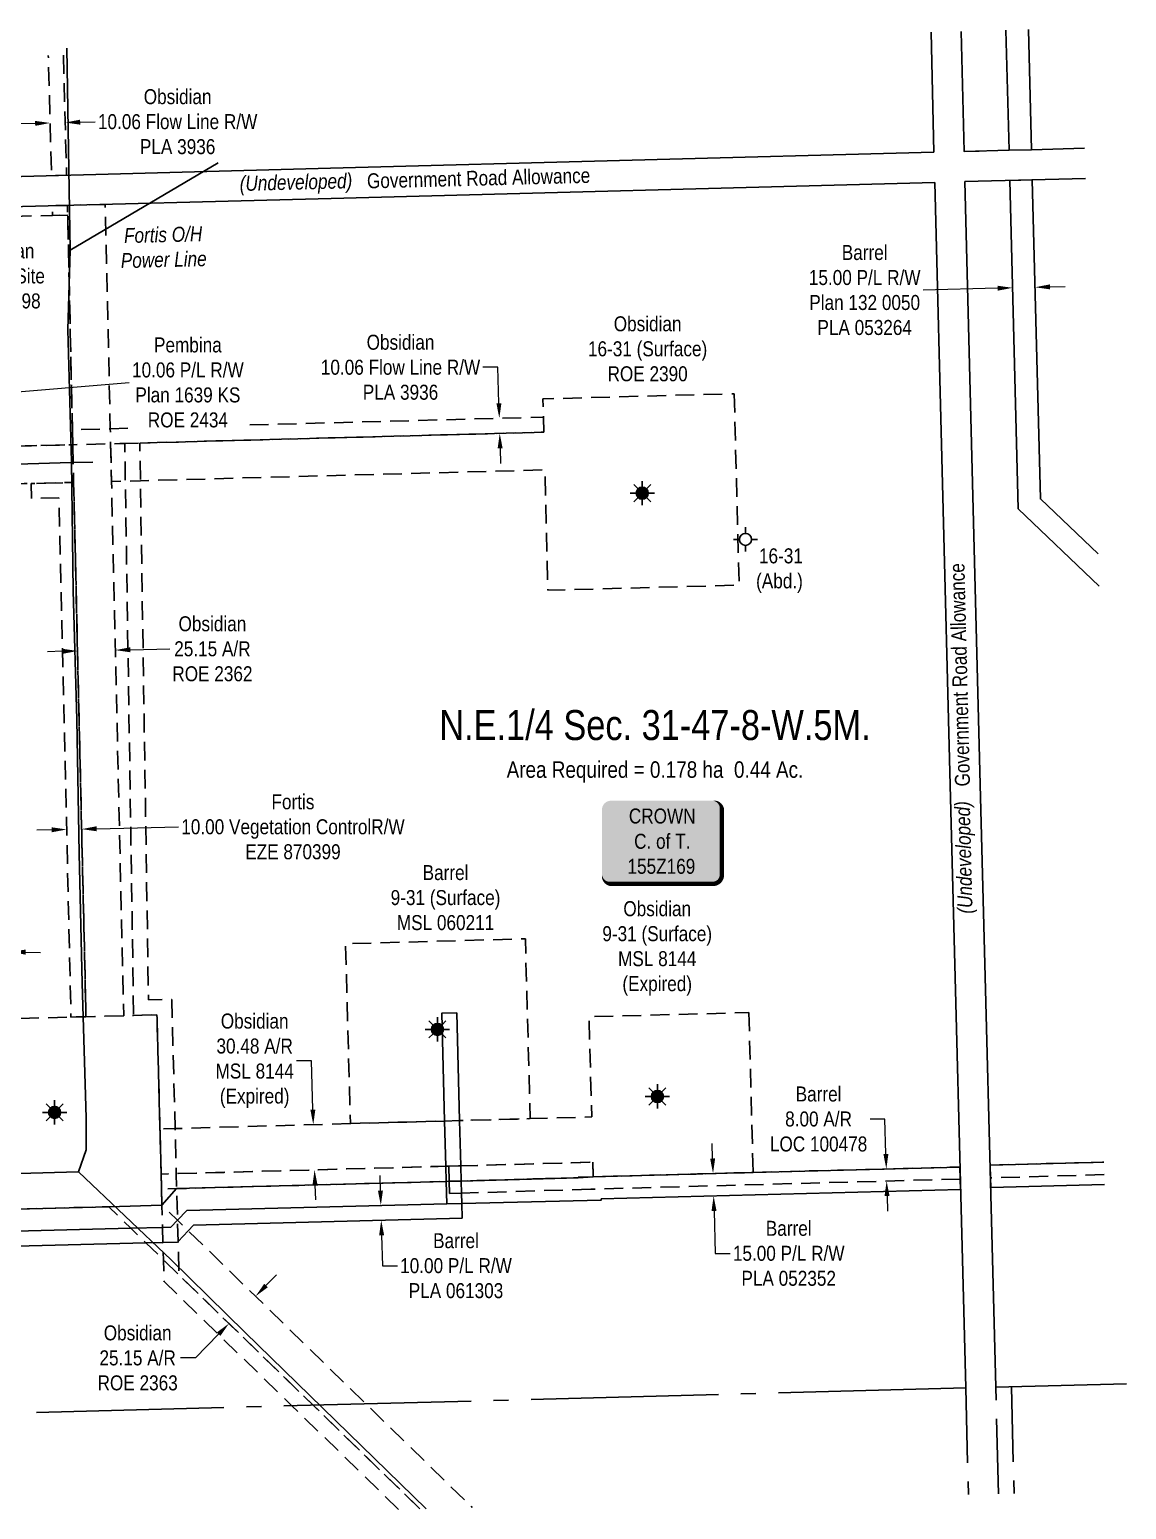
# Model space of a CAD drawing. Extents: x 622057 to 626005, y 5884179 to 5887549.
# Drawn here: x 623405 to 624137, y 5884670 to 5885658 of the extents above; entities that cross this region are included whole.
import ezdxf
from ezdxf.enums import TextEntityAlignment as Align

# ---------------------------------------------------------------- set-up
doc = ezdxf.new("R2010")
doc.units = 0
doc.header["$LTSCALE"] = 5
doc.header["$PDMODE"] = 3
doc.header["$PDSIZE"] = 0.5
for name, pattern in [('foc-ACCESSROAD', [3.75, 2.5, -1.25]), ('foc-FLOWLINE', [3.75, 2.5, -1.25]), ('foc-QUARTERLINE', [33, 25, -3, 2, -3]), ('foc-UNSURVEYED', [12.5, 10, -2.5])]:
    doc.linetypes.add(name, pattern=pattern)
doc.layers.get('Defpoints').update_dxf_attribs({"color": 9})
for name, color, linetype in [('AS-OWNER', 7, 'Continuous'), ('AS-POWER', 104, 'foc-POWER'), ('C-AR', 13, 'foc-ACCESSROAD'), ('C-FLOWLINE', 13, 'foc-FLOWLINE'), ('C-SYMBOL', 7, 'Continuous'), ('C-WS', 13, 'foc-ACCESSROAD'), ('C-WS-S', 8, 'Continuous'), ('F-AR', 190, 'foc-ACCESSROAD'), ('F-EZE', 190, 'foc-FLOWLINE'), ('F-RW', 190, 'Continuous'), ('F-WS', 190, 'foc-ACCESSROAD'), ('F-WS-S', 8, 'Continuous'), ('GRL', 7, 'Continuous'), ('L-AREAREQUIRED', 7, 'Continuous'), ('L-ROAD-T', 7, 'Continuous'), ('L-SEC', 7, 'Continuous'), ('L-SECQ', 8, 'foc-QUARTERLINE'), ('L-USEC', 7, 'foc-UNSURVEYED')]:
    doc.layers.add(name, color=color, linetype=linetype)
for name, color, linetype, lineweight in [('C-AR-T', 13, 'Continuous', 9), ('C-FLOWLINE-T', 13, 'Continuous', 9), ('C-RW-T', 13, 'Continuous', 9), ('C-WS-T', 13, 'Continuous', 9), ('F-AR-T', 190, 'Continuous', 9), ('F-EZE-T', 190, 'Continuous', 9), ('F-RW-T', 190, 'Continuous', 9), ('F-WS-T', 190, 'Continuous', 9), ('T-TEXT', 48, 'Continuous', 18)]:
    doc.layers.add(name, color=color, linetype=linetype, lineweight=lineweight)
doc.styles.add('100L', font='ARIALN.TTF', dxfattribs={"height": 11})
doc.styles.add('175L', font='ARIALN.TTF', dxfattribs={"height": 20})
doc.styles.add('80', font='ARIALN.TTF', dxfattribs={"height": 10})
doc.styles.add('80CG', font='ARIALN.TTF', dxfattribs={"height": 10})
doc.styles.add('80L', font='ARIALN.TTF', dxfattribs={"height": 10})
doc.styles.add('80LS', font='ARIALNI.TTF', dxfattribs={"height": 10})
doc.styles.add('foc-LtypeFont', font='ARIALN.TTF', dxfattribs={"height": 7.35})
doc.linetypes.add('foc-POWER', pattern='A,6,-1,["P",foc-LtypeFont,S=0.2,R=0,X=-0.625,Y=-0.75],-1.24,4', length=12.24)
doc.dimstyles.new('Compass 5 000', dxfattribs={"dimscale": 5, "dimtxt": 9, "dimasz": 2, "dimexe": 0.2, "dimexo": 0.0625, "dimgap": 0.5, "dimtad": 0, "dimtih": 1, "dimtoh": 1, "dimzin": 0, "dimdsep": 46, "dimtxsty": '80CG', "dimcen": 0.1, "dimse1": 1, "dimse2": 1, "dimclrd": 256, "dimclrt": 256, "dimaunit": 1, "dimadec": 4, "dimazin": 0, "dimtfac": 0.06, "dimtofl": 0, "dimtmove": 0, "dimatfit": 1, "dimfxl": 0.2, "dimtolj": 1, "dimtzin": 0, "dimlwd": -1, "dimarcsym": 0})

# ---------------------------------------------------------------- blocks, each defined once
blk = doc.blocks.new('*D464')
at = {"layer": 'C-AR-T', "transparency": 16777216}
for p, q in [((623593.08, 5884969.69), (623583.08, 5884969.69)), ((623594.01, 5884937.09), (623593.08, 5884969.69)), ((623595.43, 5884886.95), (623595.72, 5884876.96))]:
    blk.add_line(p, q, dxfattribs=at)
for points in [[(623595.67, 5884937.14), (623592.34, 5884937.05), (623594.29, 5884927.1)], [(623597.1, 5884887), (623593.77, 5884886.91), (623595.15, 5884896.95)]]:
    blk.add_solid(points, dxfattribs=at)
at = {"layer": 'Defpoints', "color": 0, "transparency": 16777216}
for p in [(623584.57, 5884926.82), (623594.29, 5884927.1), (623585.43, 5884896.67)]:
    blk.add_point(p, dxfattribs=at)
at = {"layer": 'C-AR-T', "transparency": 16777216, "insert": (623555.18, 5884969.69), "char_height": 10, "attachment_point": 5, "style": '80CG'}
blk.add_mtext('\\A1;Obsidian\\P30.48 A/R\\PMSL 8144\\P(Expired)', dxfattribs=at)
blk = doc.blocks.new('*D465')
at = {"layer": 'C-AR-T', "transparency": 16777216}
for p, q in [((623562.74, 5884819.78), (623569.72, 5884826.94)), ((623531.1, 5884787.32), (623515.65, 5884771.47)), ((623515.65, 5884771.47), (623505.65, 5884771.47))]:
    blk.add_line(p, q, dxfattribs=at)
for points in [[(623561.55, 5884820.94), (623563.94, 5884818.61), (623555.76, 5884812.61)], [(623529.91, 5884788.48), (623532.3, 5884786.15), (623538.08, 5884794.48)]]:
    blk.add_solid(points, dxfattribs=at)
at = {"layer": 'Defpoints', "color": 0, "transparency": 16777216}
for p in [(623555.76, 5884812.61), (623566.22, 5884802.42), (623548.54, 5884784.28)]:
    blk.add_point(p, dxfattribs=at)
at = {"layer": 'C-AR-T', "transparency": 16777216, "insert": (623477.12, 5884771.47), "char_height": 10, "attachment_point": 5, "style": '80CG'}
blk.add_mtext('\\A1;Obsidian\\P25.15 A/R\\PROE 2363', dxfattribs=at)
blk = doc.blocks.new('*D475')
at = {"layer": 'C-FLOWLINE-T', "transparency": 16777216}
for p, q in [((623717.48, 5885432.24), (623707.48, 5885432.24)), ((623718.13, 5885408.25), (623717.48, 5885432.24)), ((623718.93, 5885378.2), (623719.2, 5885368.2))]:
    blk.add_line(p, q, dxfattribs=at)
for points in [[(623719.79, 5885408.3), (623716.46, 5885408.21), (623718.4, 5885398.26)], [(623720.6, 5885378.24), (623717.27, 5885378.15), (623718.67, 5885388.19)]]:
    blk.add_solid(points, dxfattribs=at)
at = {"layer": 'Defpoints', "color": 0, "transparency": 16777216}
for p in [(623661.23, 5885396.72), (623718.4, 5885398.26), (623661.5, 5885386.66)]:
    blk.add_point(p, dxfattribs=at)
at = {"layer": 'C-FLOWLINE-T', "transparency": 16777216, "insert": (623652.48, 5885432.24), "char_height": 10, "attachment_point": 5, "style": '80CG'}
blk.add_mtext('\\A1;Obsidian\\P10.06 Flow Line R/W\\PPLA 3936', dxfattribs=at)
blk = doc.blocks.new('*D476')
at = {"layer": 'C-FLOWLINE-T', "transparency": 16777216}
for p, q in [((623427.01, 5885242.81), (623417.01, 5885242.58)), ((623472.25, 5885243.84), (623498.49, 5885244.44))]:
    blk.add_line(p, q, dxfattribs=at)
for points in [[(623426.97, 5885244.48), (623427.05, 5885241.15), (623437.01, 5885243.04)], [(623472.21, 5885245.51), (623472.29, 5885242.18), (623462.25, 5885243.62)]]:
    blk.add_solid(points, dxfattribs=at)
at = {"layer": 'Defpoints', "color": 0, "transparency": 16777216}
for p in [(623436.51, 5885265.02), (623461.75, 5885265.59), (623462.25, 5885243.62)]:
    blk.add_point(p, dxfattribs=at)
at = {"layer": 'C-FLOWLINE-T', "transparency": 16777216, "insert": (623527, 5885244.44), "char_height": 10, "attachment_point": 5, "style": '80CG'}
blk.add_mtext('\\A1;Obsidian\\P25.15 A/R\\PROE 2362', dxfattribs=at)
blk = doc.blocks.new('*D477')
at = {"layer": 'C-FLOWLINE-T', "transparency": 16777216}
for p, q in [((623408.74, 5885594.96), (623398.74, 5885594.69)), ((623438.79, 5885595.77), (623448.79, 5885596.04))]:
    blk.add_line(p, q, dxfattribs=at)
for points in [[(623408.69, 5885596.62), (623408.78, 5885593.29), (623418.73, 5885595.23)], [(623438.75, 5885597.43), (623438.84, 5885594.1), (623428.8, 5885595.5)]]:
    blk.add_solid(points, dxfattribs=at)
at = {"layer": 'Defpoints', "color": 0, "transparency": 16777216}
for p in [(623418.79, 5885593.22), (623428.8, 5885595.5), (623428.85, 5885593.49)]:
    blk.add_point(p, dxfattribs=at)
at = {"layer": 'C-FLOWLINE-T', "transparency": 16777216, "insert": (623503.79, 5885596.04), "char_height": 10, "attachment_point": 5, "style": '80CG'}
blk.add_mtext('\\A1;Obsidian\\P10.06 Flow Line R/W\\PPLA 3936', dxfattribs=at)
blk = doc.blocks.new('*D478')
at = {"layer": 'C-RW-T', "transparency": 16777216}
for p, q in [((623367.36, 5885043.18), (623357.37, 5885043.47)), ((623402.36, 5885042.17), (623412.35, 5885041.88))]:
    blk.add_line(p, q, dxfattribs=at)
for points in [[(623367.41, 5885044.84), (623367.32, 5885041.51), (623377.36, 5885042.89)], [(623402.41, 5885043.84), (623402.31, 5885040.5), (623392.36, 5885042.46)]]:
    blk.add_solid(points, dxfattribs=at)
at = {"layer": 'Defpoints', "color": 0, "transparency": 16777216}
for p in [(623380.23, 5885142.67), (623395.24, 5885142.23), (623377.36, 5885042.89)]:
    blk.add_point(p, dxfattribs=at)
at = {"layer": 'C-RW-T', "transparency": 16777216, "insert": (623318.28, 5885043.47), "char_height": 10, "attachment_point": 5, "style": '80CG'}
blk.add_mtext('\\A1;Obsidian\\P15.00 P/L R/W\\PPLA 810504', dxfattribs=at)
blk = doc.blocks.new('*D479')
at = {"layer": 'Defpoints', "color": 0, "transparency": 16777216}
for p in [(623968.11, 5884897.32), (623976.55, 5884897.54), (623968.32, 5884889.25)]:
    blk.add_point(p, dxfattribs=at)
at = {"layer": 'F-AR-T', "transparency": 16777216}
for p, q in [((623975.67, 5884930.81), (623965.67, 5884930.81)), ((623976.28, 5884907.54), (623975.67, 5884930.81)), ((623977.02, 5884879.47), (623977.28, 5884869.48))]:
    blk.add_line(p, q, dxfattribs=at)
for points in [[(623977.95, 5884907.58), (623974.62, 5884907.5), (623976.55, 5884897.54)], [(623978.69, 5884879.52), (623975.35, 5884879.43), (623976.76, 5884889.47)]]:
    blk.add_solid(points, dxfattribs=at)
at = {"layer": 'F-AR-T', "transparency": 16777216, "insert": (623931.36, 5884930.81), "char_height": 10, "attachment_point": 5, "style": '80CG'}
blk.add_mtext('\\A1;Barrel\\P8.00 A/R\\PLOC 100478', dxfattribs=at)
blk = doc.blocks.new('*D480')
at = {"layer": 'Defpoints', "color": 0, "transparency": 16777216}
for p in [(623652.67, 5884873.49), (623639.61, 5884863.31), (623652.93, 5884863.66)]:
    blk.add_point(p, dxfattribs=at)
at = {"layer": 'F-AR-T', "transparency": 16777216}
for p, q in [((623639.09, 5884883.14), (623638.82, 5884893.13)), ((623639.87, 5884853.32), (623640.4, 5884832.97)), ((623640.4, 5884832.97), (623650.4, 5884832.97))]:
    blk.add_line(p, q, dxfattribs=at)
for points in [[(623640.75, 5884883.18), (623637.42, 5884883.09), (623639.35, 5884873.14)], [(623641.54, 5884853.36), (623638.2, 5884853.27), (623639.61, 5884863.31)]]:
    blk.add_solid(points, dxfattribs=at)
at = {"layer": 'F-AR-T', "transparency": 16777216, "insert": (623689.49, 5884832.97), "char_height": 10, "attachment_point": 5, "style": '80CG'}
blk.add_mtext('\\A1;Barrel\\P10.00 P/L R/W\\PPLA 061303', dxfattribs=at)
blk = doc.blocks.new('*D482')
at = {"layer": 'Defpoints', "color": 0, "transparency": 16777216}
for p in [(623439.77, 5885124.22), (623429.98, 5885114.57), (623439.98, 5885114.8)]:
    blk.add_point(p, dxfattribs=at)
at = {"layer": 'F-EZE-T', "transparency": 16777216}
for p, q in [((623419.77, 5885123.76), (623409.77, 5885123.53)), ((623449.76, 5885124.46), (623504.38, 5885125.72))]:
    blk.add_line(p, q, dxfattribs=at)
for points in [[(623419.73, 5885125.43), (623419.8, 5885122.1), (623429.76, 5885123.99)], [(623449.73, 5885126.12), (623449.8, 5885122.79), (623439.77, 5885124.22)]]:
    blk.add_solid(points, dxfattribs=at)
at = {"layer": 'F-EZE-T', "transparency": 16777216, "insert": (623580.72, 5885125.72), "char_height": 10, "attachment_point": 5, "style": '80CG'}
blk.add_mtext('\\A1;Fortis\\P10.00 Vegetation ControlR/W\\PEZE 870399', dxfattribs=at)
blk = doc.blocks.new('*D484')
at = {"layer": 'Defpoints', "color": 0, "transparency": 16777216}
for p in [(624060.77, 5885485.27), (624061.15, 5885470.2), (624076.16, 5885470.59)]:
    blk.add_point(p, dxfattribs=at)
at = {"layer": 'F-RW-T', "transparency": 16777216}
for p, q in [((624050.77, 5885485.01), (624001.2, 5885483.75)), ((624085.77, 5885485.91), (624095.76, 5885486.16))]:
    blk.add_line(p, q, dxfattribs=at)
for points in [[(624050.73, 5885486.68), (624050.81, 5885483.35), (624060.77, 5885485.27)], [(624085.73, 5885487.57), (624085.81, 5885484.24), (624075.77, 5885485.65)]]:
    blk.add_solid(points, dxfattribs=at)
at = {"layer": 'F-RW-T', "transparency": 16777216, "insert": (623962.12, 5885483.75), "char_height": 10, "attachment_point": 5, "style": '80CG'}
blk.add_mtext('\\A1;Barrel\\P15.00 P/L R/W\\PPlan 132 0050\\PPLA 053264', dxfattribs=at)
blk = doc.blocks.new('*D486')
at = {"layer": 'Defpoints', "color": 0, "transparency": 16777216}
for p in [(623935.22, 5884896.46), (623935.62, 5884881.46), (623861.35, 5884879.51)]:
    blk.add_point(p, dxfattribs=at)
at = {"layer": 'F-RW-T', "transparency": 16777216}
for p, q in [((623860.69, 5884904.51), (623860.43, 5884914.5)), ((623861.61, 5884869.51), (623862.35, 5884841.21)), ((623862.35, 5884841.21), (623872.35, 5884841.21))]:
    blk.add_line(p, q, dxfattribs=at)
for points in [[(623862.36, 5884904.55), (623859.03, 5884904.46), (623860.96, 5884894.51)], [(623863.28, 5884869.55), (623859.95, 5884869.47), (623861.35, 5884879.51)]]:
    blk.add_solid(points, dxfattribs=at)
at = {"layer": 'F-RW-T', "transparency": 16777216, "insert": (623911.44, 5884841.21), "char_height": 10, "attachment_point": 5, "style": '80CG'}
blk.add_mtext('\\A1;Barrel\\P15.00 P/L R/W\\PPLA 052352', dxfattribs=at)
blk = doc.blocks.new('*U432')
h = blk.add_hatch(color=255)
edge = h.paths.add_edge_path()
edge.add_line((-34, -28.5), (34, -28.5))
edge.add_arc((34, -22.5), 6, 270, 360)
edge.add_line((40, -22.5), (40, 21))
edge.add_arc((34, 21), 6, 0, 90)
edge.add_line((34, 27), (-34, 27))
edge.add_arc((-34, 21), 6, 90, 180)
edge.add_line((-40, 21), (-40, -22.5))
edge.add_arc((-34, -22.5), 6, 180, 270)
at = {"color": 14, "flags": 128}
blk.add_lwpolyline([(-34, -28.5, 3, 3, 0), (34, -28.5, 3, 3, 0.414214), (40, -22.5, 3, 3, 0), (40, 21, 3, 0, 0.414214), (34, 27, 0, 0, 0), (-34, 27, 0, 0, 0.414214), (-40, 21, 0, 0, 0), (-40, -22.5, 0, 3, 0.414214)], format="xyseb", close=True, dxfattribs=at)
at = {"color": 14, "style": '80'}
blk.add_attdef('ENTER_TEXT_001', (-26.85, -4.92), '', height=10, dxfattribs=at)
blk = doc.blocks.new('*D493')
at = {"layer": 'Defpoints', "color": 0, "transparency": 16777216}
for p in [(623338.02, 5885411.15), (623328.8, 5885400.66), (623338.81, 5885401.48)]:
    blk.add_point(p, dxfattribs=at)
at = {"layer": 'F-RW-T', "transparency": 16777216}
for p, q in [((623347.99, 5885411.96), (623471.55, 5885422.11)), ((623318.04, 5885409.5), (623308.08, 5885408.69))]:
    blk.add_line(p, q, dxfattribs=at)
for points in [[(623317.91, 5885411.17), (623318.18, 5885407.84), (623328.01, 5885410.32)], [(623347.85, 5885413.63), (623348.12, 5885410.3), (623338.02, 5885411.15)]]:
    blk.add_solid(points, dxfattribs=at)
at = {"layer": 'F-RW-T', "transparency": 16777216, "insert": (623510.64, 5885422.11), "char_height": 10, "attachment_point": 5, "style": '80CG', "bg_fill": 3, "box_fill_scale": 1.1, "bg_fill_color": 256, "bg_fill_true_color": 13158600, "bg_fill_transparency": 0}
blk.add_mtext('\\A1;Pembina\\P10.06 P/L R/W\\PPlan 1639 KS\\PROE 2434', dxfattribs=at)
blk = doc.blocks.new('GAS')
h = blk.add_hatch(color=255)
h.dxf.hatch_style = 1
edge = h.paths.add_edge_path()
edge.add_arc((0, 0), 0.9, 0, 360)
for p, q in [((-0.81, 0), (-1.62, 0)), ((-0.57, 0.57), (-1.14, 1.14)), ((0, 0.81), (0, 1.62)), ((0.57, 0.57), (1.14, 1.14)), ((1.62, 0), (0.81, 0)), ((-0.57, -0.57), (-1.14, -1.14)), ((0, -0.81), (0, -1.62)), ((1.14, -1.14), (0.57, -0.57))]:
    blk.add_line(p, q)
blk.add_circle((0, 0), 0.8)
blk = doc.blocks.new('GABD')
for p, q in [((-0.81, 0), (-1.62, 0)), ((0, 0.81), (0, 1.62)), ((1.62, 0), (0.81, 0)), ((0, -0.81), (0, -1.62))]:
    blk.add_line(p, q)
blk.add_circle((0, 0), 0.8)

msp = doc.modelspace()

# ---------------------------------------------------------------- linework, layer by layer
at = {"layer": 'AS-POWER', "flags": 128}
for points in [[(623432.026, 5885510.484), (623429.825, 5885645.057)], [(623437.719, 5884895.517), (623442.718, 5884910.3), (623442.718, 5884931.748), (623440.087, 5885021.528), (623438.149, 5885107.9), (623436.451, 5885197.334), (623434.059, 5885283.248), (623433.03, 5885369.302), (623430.566, 5885457.294), (623432.026, 5885510.484), (623530.941, 5885568.536)], [(622596.161, 5885306.345), (622618.36, 5885345.734), (622757.87, 5885349.724), (622858.986, 5885352.967), (622964.815, 5885355.46), (623055.166, 5885358.952), (623157.574, 5885362.956), (623243.62, 5885364.688), (623332.297, 5885365.713), (623432.6, 5885368.706), (623447.311, 5885368.955)], [(623318.064, 5884892.205), (623437.719, 5884895.517)], [(623437.719, 5884895.517), (623499.388, 5884836.952), (623548.93, 5884788.515), (623669.637, 5884670.937)]]:
    msp.add_lwpolyline(points, dxfattribs=at)
at = {"layer": 'C-AR', "flags": 128}
msp.add_lwpolyline([(623467.818, 5884999.778), (623442.662, 5884999.108), (623434.415, 5885355.458), (623433.833, 5885380.613), (623433.612, 5885390.6), (623430.455, 5885533.828), (623430.313, 5885540.293), (623455.469, 5885540.957), (623458.884, 5885391.279), (623459.114, 5885381.215), (623459.688, 5885356.072), (623467.818, 5884999.778)], close=True, dxfattribs=at)
at = {"layer": 'C-FLOWLINE', "flags": 128}
for points in [[(623427.583, 5885640.471), (623429.744, 5885560.396), (623419.681, 5885560.13), (623417.52, 5885640.205)], [(623651.234, 5884670.459), (623580.034, 5884739.594), (623494.717, 5884822.44), (623494.332, 5884836.909), (623494.023, 5884848.503), (623493.758, 5884858.5), (623493.364, 5884873.309), (623493.076, 5884884.15), (623492.826, 5884893.539), (623492.81, 5884894.152), (623492.024, 5884923.712), (623492.007, 5884924.323), (623489.986, 5885000.367), (623474.451, 5884999.954), (623468.905, 5885356.319), (623468.514, 5885381.468), (623459.114, 5885381.215), (623457.618, 5885381.175), (623433.833, 5885380.613), (623433.612, 5885390.6), (623458.884, 5885391.279), (623747.846, 5885399.048), (623748.121, 5885388.986), (623478.578, 5885381.738), (623478.969, 5885356.59), (623484.358, 5885010.287), (623499.872, 5885010.606), (623502.12, 5884924.475), (623502.905, 5884894.399), (623503.117, 5884884.436), (623503.712, 5884863.292), (623504.086, 5884849.148), (623504.668, 5884826.876), (623594.192, 5884739.966), (623665.416, 5884670.827)]]:
    msp.add_lwpolyline(points, dxfattribs=at)
msp.add_lwpolyline([(623430.455, 5885533.828), (623420.398, 5885533.586), (623420.224, 5885540.027), (623430.313, 5885540.293), (623430.455, 5885533.828)], close=True, dxfattribs=at)
at = {"layer": 'C-WS', "flags": 128}
for points in [[(623433.612, 5885390.6), (623433.833, 5885380.613), (623402.083, 5885379.847), (623387.058, 5885379.486), (623281.616, 5885376.946), (623281.385, 5885387.014), (623280.822, 5885411.573), (623280.592, 5885421.626), (623280.373, 5885431.157), (623280.143, 5885441.21), (623278.99, 5885491.52), (623278.105, 5885530.158), (623420.398, 5885533.586), (623430.455, 5885533.828), (623433.612, 5885390.6)], [(623875.074, 5885414.625), (623878.359, 5885286.956), (623750.693, 5885283.523), (623748.795, 5885363.846), (623478.969, 5885356.59), (623468.905, 5885356.319), (623459.688, 5885356.072), (623459.114, 5885381.215), (623468.514, 5885381.468), (623478.578, 5885381.738), (623748.121, 5885388.986), (623747.846, 5885399.048), (623747.409, 5885411.192), (623875.074, 5885414.625)], [(623433.833, 5885380.613), (623434.415, 5885355.458), (623406.064, 5885354.775), (623401.358, 5885354.662), (623386.332, 5885354.3), (623299.415, 5885352.207), (623288.08, 5885351.934), (623269.367, 5885351.483), (623208.286, 5885350.012), (623069.992, 5885346.681), (623070.311, 5885336.68), (623071.781, 5885290.508), (622998.503, 5885288.563), (622983.392, 5885288.162), (622924.922, 5885286.609), (622923.696, 5885332.787), (622923.43, 5885342.789), (622922.629, 5885372.958), (622922.348, 5885383.518), (622922.082, 5885393.521), (622922.898, 5885393.542), (622957.322, 5885394.457), (623068.942, 5885397.42), (623069.353, 5885381.903), (623069.62, 5885371.841), (623207.643, 5885375.164), (623281.616, 5885376.946), (623387.058, 5885379.486), (623402.083, 5885379.847), (623433.833, 5885380.613)], [(623884.899, 5885001.855), (623887.696, 5884895.212), (623886.662, 5884895.183), (623781.056, 5884892.291), (623780.836, 5884902.042), (623692.645, 5884899.625), (623684.651, 5884899.406), (623682.643, 5884899.351), (623502.905, 5884894.399), (623492.81, 5884894.152), (623492.024, 5884923.712), (623492.007, 5884924.323), (623502.12, 5884924.475), (623619.08, 5884927.803), (623681.858, 5884929.523), (623691.867, 5884929.796), (623739.033, 5884931.089), (623780.009, 5884932.211), (623778.256, 5884999.059), (623884.899, 5885001.855)]]:
    msp.add_lwpolyline(points, close=True, dxfattribs=at)
msp.add_lwpolyline([(623665.416, 5884670.827), (623594.192, 5884739.966), (623504.668, 5884826.876), (623494.332, 5884836.909), (623482.678, 5884848.222), (623472.63, 5884857.977), (623457.809, 5884872.364), (623387.405, 5884870.489), (623372.38, 5884870.092), (623366.307, 5884869.93), (623366.119, 5884876.978), (623365.853, 5884886.981), (623365.185, 5884912.136), (623362.928, 5884996.986), (623376.047, 5884997.335), (623391.073, 5884997.748), (623432.66, 5884998.843), (623442.662, 5884999.108), (623467.818, 5884999.778), (623474.451, 5884999.954), (623489.986, 5885000.367), (623492.007, 5884924.323), (623492.024, 5884923.712), (623492.81, 5884894.152), (623492.826, 5884893.539), (623493.076, 5884884.15), (623493.364, 5884873.309), (623503.712, 5884863.292), (623510.919, 5884856.328), (623629.342, 5884740.892), (623700.361, 5884671.735)], dxfattribs=at)
at = {"layer": 'F-AR'}
msp.add_lwpolyline([(624121.9, 5884893.737), (624045.999, 5884891.612), (624045.78, 5884900.108), (624121.616, 5884902.081)], dxfattribs=at)
msp.add_lwpolyline([(623692.645, 5884899.625), (623692.906, 5884889.488), (623770.996, 5884891.697), (623770.985, 5884892.151), (623781.056, 5884892.291), (623886.662, 5884895.183), (623887.696, 5884895.212), (624025.702, 5884898.832), (624025.907, 5884890.835), (623779.49, 5884884.047), (623693.115, 5884881.407), (623685.114, 5884881.179), (623684.907, 5884889.316), (623684.651, 5884899.406), (623692.645, 5884899.625)], close=True, dxfattribs=at)
at = {"layer": 'F-EZE', "flags": 128}
for points in [[(623434.415, 5885355.458), (623442.662, 5884999.108), (623432.66, 5884998.843), (623424.643, 5885345.214), (623406.322, 5885344.774), (623406.064, 5885354.775), (623434.415, 5885355.458)], [(623780.836, 5884902.042), (623781.056, 5884892.291), (623770.996, 5884891.697), (623692.906, 5884889.488), (623684.907, 5884889.316), (623682.906, 5884889.218), (623503.117, 5884884.436), (623493.076, 5884884.15), (623492.826, 5884893.539), (623492.81, 5884894.152), (623502.905, 5884894.399), (623682.643, 5884899.351), (623684.651, 5884899.406), (623692.645, 5884899.625), (623780.836, 5884902.042)]]:
    msp.add_lwpolyline(points, close=True, dxfattribs=at)
at = {"layer": 'F-RW', "flags": 128}
for points in [[(624071.383, 5885657.514), (624073.429, 5885577.402), (624058.425, 5885577.007), (624056.38, 5885657.117)], [(624118.602, 5885286.345), (624064.53, 5885337.848), (624058.938, 5885556.903), (624073.942, 5885557.299), (624079.376, 5885344.436), (624117.873, 5885307.768)], [(623387.176, 5884855.859), (623472.63, 5884857.977), (623493.758, 5884858.5), (623493.758, 5884858.5), (623499.236, 5884858.636), (623503.712, 5884863.292), (623510.044, 5884869.914), (623683.295, 5884874.258), (623682.906, 5884889.218), (623682.643, 5884899.351), (623681.858, 5884929.523), (623679.99, 5885001.367), (623690.014, 5885001.627), (623691.867, 5884929.796), (623692.645, 5884899.625), (623692.906, 5884889.488), (623693.115, 5884881.407), (623693.293, 5884874.499), (623693.545, 5884864.728), (623514.438, 5884860.026), (623510.919, 5884856.328), (623504.086, 5884849.148), (623503.701, 5884848.743), (623494.023, 5884848.503), (623482.678, 5884848.222), (623387.416, 5884845.861)], [(624122.126, 5884887.097), (624046.166, 5884885.105), (624045.999, 5884891.612), (624045.78, 5884900.108), (624121.616, 5884902.081)], [(623387.405, 5884870.489), (623457.809, 5884872.364), (623493.364, 5884873.309), (623503.117, 5884884.436), (623682.906, 5884889.218), (623684.907, 5884889.316), (623692.906, 5884889.488), (623770.996, 5884891.697), (623781.056, 5884892.291), (623886.662, 5884895.183), (623887.696, 5884895.212), (624025.702, 5884898.832), (624025.907, 5884890.835), (624026.088, 5884883.829), (623786.356, 5884877.54), (623786.374, 5884876.831), (623693.293, 5884874.499), (623683.295, 5884874.258), (623510.044, 5884869.914), (623503.712, 5884863.292), (623499.236, 5884858.636), (623493.758, 5884858.5), (623472.63, 5884857.977), (623387.176, 5884855.859)]]:
    msp.add_lwpolyline(points, dxfattribs=at)
at = {"layer": 'F-WS', "flags": 128}
msp.add_lwpolyline([(623681.858, 5884929.523), (623619.08, 5884927.803), (623615.793, 5885047.758), (623735.749, 5885051.045), (623739.033, 5884931.089), (623691.867, 5884929.796), (623681.858, 5884929.523)], close=True, dxfattribs=at)
at = {"layer": 'GRL'}
msp.add_lwpolyline([(624108.663, 5885578.333), (624073.429, 5885577.402), (624058.425, 5885577.007), (624028.436, 5885576.217), (624026.548, 5885656.327)], dxfattribs=at)
at = {"layer": 'L-SEC'}
for p, q in [((624006.445, 5885655.795), (624008.333, 5885575.686)), ((624008.333, 5885575.686), (623605.707, 5885565.055)), ((624038.444, 5885576.483), (624028.436, 5885576.219)), ((623605.707, 5885565.055), (623203.083, 5885554.424)), ((623606.191, 5885544.951), (624008.807, 5885555.582)), ((624008.807, 5885555.582), (624019.151, 5885153.513)), ((624028.905, 5885556.119), (624109.347, 5885558.236)), ((624039.248, 5885154.052), (624028.905, 5885556.119)), ((623203.575, 5885534.32), (623606.191, 5885544.951)), ((624019.151, 5885153.513), (624029.493, 5884751.444)), ((624049.591, 5884751.981), (624039.248, 5885154.052))]:
    msp.add_line(p, q, dxfattribs=at)
at = {"layer": 'L-SECQ'}
for p, q in [((624136.712, 5884754.275), (624049.591, 5884751.981)), ((624029.493, 5884751.444), (623258.623, 5884731.148))]:
    msp.add_line(p, q, dxfattribs=at)
at = {"layer": 'L-USEC'}
for p, q in [((624029.493, 5884751.444), (624031.322, 5884680.332)), ((624051.421, 5884680.857), (624049.591, 5884751.981)), ((624059.952, 5884752.228), (624061.782, 5884681.116))]:
    msp.add_line(p, q, dxfattribs=at)

# ---------------------------------------------------------------- block references
at = {"layer": 'AS-OWNER'}
ref = msp.add_blockref('*U432', (623826.872, 5885116.184), dxfattribs=at)
ref.add_attrib('ENTER_TEXT_001', 'CROWN', (623804.812, 5885127.956), dxfattribs={"layer": '0', "color": 14, "height": 10, "style": '80'})
ref.add_attrib('ENTER_TEXT_002', 'C. of T.', (623808.308, 5885111.112), dxfattribs={"layer": '0', "color": 14, "height": 10, "style": '80'})
ref.add_attrib('ENTER_TEXT_003', '155Z169', (623803.904, 5885094.405), dxfattribs={"layer": '0', "color": 14, "height": 10, "style": '80'})
at = {"layer": 'C-WS-S', "color": 4, "xscale": 5.000000000000007, "yscale": 5.000000000000007, "zscale": 5.000000000000007}
for p in [(623813.76, 5885348.318), (623677.092, 5884990.629), (623823.817, 5884945.888)]:
    msp.add_blockref('GAS', p, dxfattribs=at)
at = {"layer": 'F-WS-S', "color": 4}
for name, p, xscale, yscale, zscale in [('GABD', (623882.614, 5885317.485), 5.000000000000007, 5.000000000000007, 5.000000000000007), ('GAS', (623421.744, 5884935.3), 4.998223250000003, 4.998223250000003, 4.998223250000003)]:
    msp.add_blockref(name, p, dxfattribs=dict(at, xscale=xscale, yscale=yscale, zscale=zscale))

# ---------------------------------------------------------------- texts
at = {"layer": 'AS-POWER', "insert": (623494.313, 5885512.334), "char_height": 10, "width": 57.1191, "attachment_point": 5, "rotation": 1.349949, "style": '80CG'}
msp.add_mtext('\\A1;{\\fArial Narrow|b0|i1|c0|p34;Fortis O/H\\PPower Line}', dxfattribs=at)
at = {"layer": 'C-SYMBOL', "color": 3, "style": '175L'}
msp.add_text('N.E.1/4 Sec. 31-47-8-W.5M.', height=20, dxfattribs=at).set_placement((623822.221, 5885177.632), align=Align.BOTTOM_CENTER)
at = {"layer": 'C-WS-T', "char_height": 10, "width": 78.99495, "attachment_point": 5, "style": '80CG'}
for s, insert in [('\\A1;Obsidian\\PBattery Site\\PROE 2398', (623385.658, 5885493.144)), ('\\A1;Obsidian\\P16-31 (Surface)\\PROE 2390', (623817.314, 5885444.534)), ('\\A1;Obsidian\\P9-31 (Surface)\\PMSL 8144\\P(Expired)', (623823.719, 5885044.638))]:
    msp.add_mtext(s, dxfattribs=dict(at, insert=insert))
at = {"layer": 'F-WS-T', "insert": (623894.911, 5885311.489), "char_height": 10, "attachment_point": 1, "style": '80L'}
msp.add_mtext_dynamic_manual_height_columns('\\pi-3.3092;16-31\\P\\pi-5.2396;(Abd.)', width=19.32985, gutter_width=50, heights=[0], dxfattribs=at)
at = {"layer": 'F-WS-T', "insert": (623682.516, 5885078.486), "char_height": 10, "width": 78.99495, "attachment_point": 5, "style": '80CG'}
msp.add_mtext('\\A1;Barrel\\P9-31 (Surface)\\PMSL 060211', dxfattribs=at)
at = {"layer": 'L-AREAREQUIRED', "color": 5, "style": '100L'}
msp.add_text('Area Required = 0.178 ha  0.44 Ac.', height=11, dxfattribs=at).set_placement((623822.221, 5885155.132), align=Align.BOTTOM_CENTER)
at = {"layer": 'L-ROAD-T', "style": '80L'}
for rotation, p in [(1.45442, (623704.556, 5885558.435)), (91.45442, (624025.524, 5885227.135))]:
    msp.add_text('Government Road Allowance', height=10, rotation=rotation, dxfattribs=at).set_placement(p, align=Align.MIDDLE_CENTER)
at = {"layer": 'T-TEXT', "style": '80LS'}
for rotation, p in [(1.45442, (623582.742, 5885555.789)), (91.45442, (624028.17, 5885105.322))]:
    msp.add_text('(Undeveloped)', height=10, rotation=rotation, dxfattribs=at).set_placement(p, align=Align.MIDDLE_CENTER)

# ---------------------------------------------------------------- dimensions: what is measured, and where the dimension line sits
at = {"layer": 'C-AR-T'}
for base, p1, p2, angle, text, picture, middle in [((623594.29, 5884927.098), (623585.432, 5884896.672), (623584.574, 5884926.821), 91.629937, 'Obsidian\\P30.48 A/R\\PMSL 8144\\P(Expired)', '*D464', (623555.175, 5884969.693)), ((623555.763, 5884812.615), (623548.544, 5884784.281), (623566.224, 5884802.418), 45.731701, 'Obsidian\\P25.15 A/R\\PROE 2363', '*D465', (623477.121, 5884771.468))]:
    dim = msp.add_linear_dim(base=base, p1=p1, p2=p2, angle=angle, text=text, dimstyle='Compass 5 000', dxfattribs=at)
    dim.commit()
    dim.dimension.update_dxf_attribs({"geometry": picture, "text_midpoint": middle, "dimtype": 161})
at = {"layer": 'C-FLOWLINE-T'}
dim = msp.add_aligned_dim(p1=(623418.788, 5885593.221), p2=(623428.851, 5885593.493), distance=2.005, text='Obsidian\\P10.06 Flow Line R/W\\PPLA 3936', dimstyle='Compass 5 000', dxfattribs=at)
dim.commit()
dim.dimension.update_dxf_attribs({"geometry": '*D477', "text_midpoint": (623503.789, 5885596.036)})
for base, p1, p2, angle, text, picture, middle in [((623718.396, 5885398.256), (623661.504, 5885386.657), (623661.233, 5885396.719), 91.540047, 'Obsidian\\P10.06 Flow Line R/W\\PPLA 3936', '*D475', (623652.482, 5885432.238)), ((623462.254, 5885243.617), (623436.508, 5885265.017), (623461.753, 5885265.593), 1.307139, 'Obsidian\\P25.15 A/R\\PROE 2362', '*D476', (623526.997, 5885244.443))]:
    dim = msp.add_linear_dim(base=base, p1=p1, p2=p2, angle=angle, text=text, dimstyle='Compass 5 000', dxfattribs=at)
    dim.commit()
    dim.dimension.update_dxf_attribs({"geometry": picture, "text_midpoint": middle, "dimtype": 161})
at = {"layer": 'C-RW-T'}
dim = msp.add_linear_dim(base=(623377.359, 5885042.89), p1=(623395.237, 5885142.234), p2=(623380.234, 5885142.667), angle=178.349506, text='Obsidian\\P15.00 P/L R/W\\PPLA 810504', dimstyle='Compass 5 000', dxfattribs=at)
dim.commit()
dim.dimension.update_dxf_attribs({"geometry": '*D478', "text_midpoint": (623318.282, 5885043.466), "dimtype": 161})
at = {"layer": 'F-AR-T'}
for base, p1, p2, angle, text, picture, middle in [((623976.547, 5884897.543), (623968.324, 5884889.249), (623968.112, 5884897.321), 91.502707, 'Barrel\\P8.00 A/R\\PLOC 100478', '*D479', (623931.359, 5884930.813)), ((623639.607, 5884863.312), (623652.672, 5884873.491), (623652.93, 5884863.662), 271.504021, 'Barrel\\P10.00 P/L R/W\\PPLA 061303', '*D480', (623689.489, 5884832.968))]:
    dim = msp.add_linear_dim(base=base, p1=p1, p2=p2, angle=angle, text=text, dimstyle='Compass 5 000', dxfattribs=at)
    dim.commit()
    dim.dimension.update_dxf_attribs({"geometry": picture, "text_midpoint": middle, "dimtype": 161})
at = {"layer": 'F-EZE-T'}
dim = msp.add_linear_dim(base=(623439.767, 5885124.224), p1=(623429.981, 5885114.572), p2=(623439.985, 5885114.804), angle=1.32582, text='Fortis\\P10.00 Vegetation ControlR/W\\PEZE 870399', dimstyle='Compass 5 000', dxfattribs=at)
dim.commit()
dim.dimension.update_dxf_attribs({"geometry": '*D482', "text_midpoint": (623580.722, 5885125.72), "dimtype": 161})
at = {"layer": 'F-RW-T'}
for base, p1, p2, angle, text, picture, middle in [((624060.767, 5885485.268), (624076.156, 5885470.588), (624061.151, 5885470.205), 181.46233, 'Barrel\\P15.00 P/L R/W\\PPlan 132 0050\\PPLA 053264', '*D484', (623962.115, 5885483.748)), ((623861.35, 5884879.507), (623935.223, 5884896.459), (623935.617, 5884881.456), 271.502535, 'Barrel\\P15.00 P/L R/W\\PPLA 052352', '*D486', (623911.44, 5884841.207))]:
    dim = msp.add_linear_dim(base=base, p1=p1, p2=p2, angle=angle, text=text, dimstyle='Compass 5 000', dxfattribs=at)
    dim.commit()
    dim.dimension.update_dxf_attribs({"geometry": picture, "text_midpoint": middle, "dimtype": 161})

# ---------------------------------------------------------------- next in the draw order: dimensions: what is measured, and where the dimension line sits
dim = msp.add_linear_dim(base=(623338.021, 5885411.146), p1=(623328.803, 5885400.658), p2=(623338.815, 5885401.481), angle=4.695992, text='Pembina\\P10.06 P/L R/W\\PPlan 1639 KS\\PROE 2434', dimstyle='Compass 5 000', override={"dimtfill": 1}, dxfattribs=at)
dim.commit()
dim.dimension.update_dxf_attribs({"geometry": '*D493', "text_midpoint": (623510.637, 5885422.114), "dimtype": 161})

doc.saveas('drawing.dxf')
